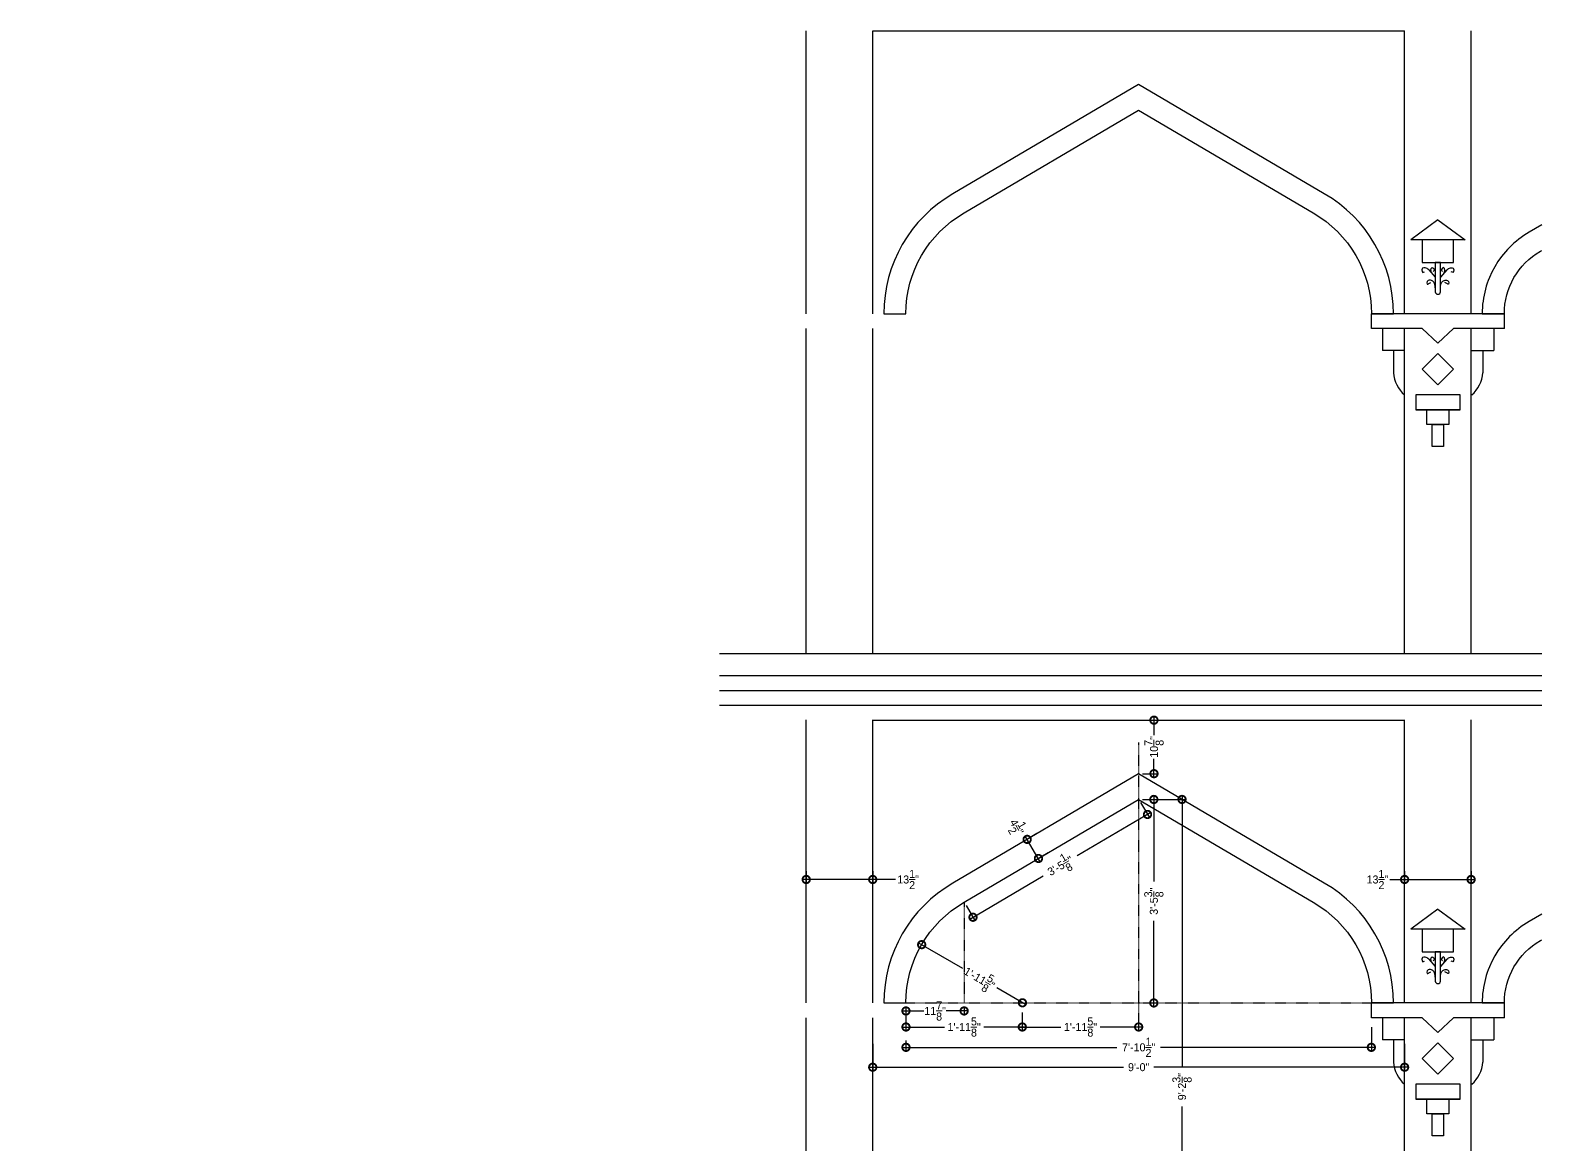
# Paper-space layout 'Layout3' of a CAD drawing. Header units: millimetres. Extents: x 394 to 1198, y 4 to 540.
# Drawn here: x 557.1 to 867.6, y 313.7 to 539.9 of the extents above; entities that cross this region are included whole.
import ezdxf
from ezdxf.xclip import XClip

# ---------------------------------------------------------------- set-up
doc = ezdxf.new("R2010")
doc.units = ezdxf.units.MM
doc.header["$XCLIPFRAME"] = 0
doc.linetypes.add('BORDER2', pattern=[0.875, 0.25, -0.125, 0.25, -0.125, 0, -0.125])
doc.layers.get('0').update_dxf_attribs({"color": 254})
doc.layers.add('Dim', color=7, linetype='Continuous', lineweight=9)
for name, color, linetype in [('ele', 43, 'Continuous'), ('ele1', 1, 'Continuous'), ('Pillar', 30, 'Continuous'), ('Text', 255, 'Continuous')]:
    doc.layers.add(name, color=color, linetype=linetype)
doc.dimstyles.new('¾ Scale', dxfattribs={"dimtxt": 1.625, "dimasz": 3, "dimexe": 0.75, "dimexo": 0.75, "dimgap": 0.09, "dimtad": 0, "dimdec": 3, "dimzin": 3, "dimdsep": 46, "dimlunit": 4, "dimtxsty": 'Standard', "dimblk": 'DOTSMALL', "dimcen": 0.09, "dimdle": 0.75, "dimadec": 0, "dimazin": 0, "dimtfac": 1, "dimtdec": 3, "dimtmove": 1, "dimatfit": 3, "dimfxl": 1, "dimtolj": 1, "dimtzin": 0, "dimarcsym": 0})

# ---------------------------------------------------------------- blocks, each defined once
blk = doc.blocks.new('Arch-6')
at = {"color": 0, "linetype": 'ByBlock', "lineweight": -2}
blk.add_lwpolyline([(63, 0, 0.267949), (53.44, 16.56), (29.25, 30.82), (5.03, 16.54, 0.267394), (-4.5, 0), (0, 0, -0.267949), (7.31, 12.67), (29.25, 25.59), (51.19, 12.67, -0.267949), (58.5, 0)], format="xyb", close=True, dxfattribs=at)
blk = doc.blocks.new('Cangry')
at = {"color": 0, "linetype": 'ByBlock', "lineweight": -2, "ltscale": 3}
for p, q in [((13.5, 0), (-13.5, 0)), ((13.5, -3), (13.5, 0)), ((-13.5, -3), (-13.5, 0)), ((-3.18, -3), (-13.5, -3)), ((-11.25, -3), (-11.25, -7.5)), ((0, -6), (-3.18, -3)), ((3.18, -3), (0, -6)), ((13.5, -3), (3.18, -3)), ((11.39, -3), (11.39, -7.5)), ((-6.75, -7.5), (-11.25, -7.5)), ((-9, -7.5), (-9, -12)), ((6.89, -7.5), (11.39, -7.5)), ((9.14, -7.5), (9.14, -12))]:
    blk.add_line(p, q, dxfattribs=at)
blk.add_lwpolyline([(0, -8.07), (-3.18, -11.25), (0, -14.43), (3.18, -11.25)], close=True, dxfattribs=at)
for centre, start, end in [((-2.45, -11.54), 184.0381, 229.092), ((2.59, -11.54), 310.908, 355.9619)]:
    blk.add_arc(centre, 6.57, start, end, dxfattribs=at)
blk = doc.blocks.new('Lemp')
at = {"color": 0, "linetype": 'ByBlock', "lineweight": -2, "ltscale": 3}
for p, q in [((0, 15.11), (-5.52, 11.07)), ((0, 15.11), (5.52, 11.07)), ((5.52, 11.07), (-5.52, 11.07)), ((-3.16, 11.07), (-3.16, 6.49)), ((3.16, 6.49), (3.16, 11.07)), ((-3.16, 6.49), (3.16, 6.49)), ((0.53, 6.49), (-0.53, 6.49)), ((-0.53, 6.49), (-0.53, 0.53)), ((0.53, 0.53), (0.53, 6.49)), ((-1.85, 5), (-0.53, 3.51)), ((1.85, 5), (0.53, 3.51))]:
    blk.add_line(p, q, dxfattribs=at)
blk.add_arc((0, 0.53), 0.527, 180, 0, dxfattribs=at)
for points in [[(-1.85, 5), (-2.58, 5.37), (-3.12, 5.3), (-3.24, 4.96), (-3.02, 4.45), (-2.73, 4.59)], [(-1.24, 4.31), (-1.4, 4.93), (-1.17, 5.42), (-0.71, 4.88), (-0.97, 4.64)], [(1.24, 4.31), (1.4, 4.93), (1.17, 5.42), (0.71, 4.88), (0.97, 4.64)], [(1.85, 5), (2.58, 5.37), (3.12, 5.3), (3.24, 4.96), (3.02, 4.45), (2.73, 4.59)], [(-0.53, 1.34), (-0.84, 2.47), (-1.26, 2.79), (-2.15, 2.61), (-2.15, 2.08), (-1.67, 2.25), (-1.43, 2.39)], [(0.53, 1.34), (0.84, 2.47), (1.26, 2.79), (2.15, 2.61), (2.15, 2.08), (1.67, 2.25), (1.43, 2.39)]]:
    blk.add_spline(points, degree=3, dxfattribs=at)
blk = doc.blocks.new('LINE')
at = {"color": 0, "linetype": 'ByBlock', "lineweight": -2}
blk.add_line((0, 0), (12, 0), dxfattribs=at)
blk = doc.blocks.new('Arch-9')
at = {"color": 0, "linetype": 'ByBlock', "lineweight": -2}
blk.add_lwpolyline([(99, 0, 0.267949), (84.94, 24.36), (47.25, 46.57), (9.53, 24.34, 0.267572), (-4.5, 0), (0, 0, -0.267949), (11.81, 20.46), (47.25, 41.34), (82.69, 20.46, -0.267949), (94.5, 0)], format="xyb", close=True, dxfattribs=at)
blk = doc.blocks.new('Gutka')
at = {"color": 0, "linetype": 'ByBlock', "lineweight": -2}
blk.add_line((4.5, 7.5), (-4.5, 7.5), dxfattribs=at)
for points in [[(4.5, 10.5), (-4.5, 10.5), (-4.5, 7.5), (4.5, 7.5)], [(-2.25, 7.5), (2.25, 7.5), (2.25, 4.5), (-2.25, 4.5)], [(-1.125, 4.5), (1.125, 4.5), (1.125, 0), (-1.125, 0)]]:
    blk.add_lwpolyline(points, close=True, dxfattribs=at)
blk = doc.blocks.new('_DotSmall')
at = {"layer": 'Text', "color": 0, "const_width": 0.5}
blk.add_lwpolyline([(-0.0625, 0, 1), (0.0625, 0, 1)], format="xyb", close=True, dxfattribs=at)
blk = doc.blocks.new('*D175')
at = {"layer": 'Defpoints', "color": 0, "transparency": 16777216}
for p in [(782.14, 383.76), (782.14, 342.42), (785.22, 342.42)]:
    blk.add_point(p, dxfattribs=at)
at = {"layer": 'Dim', "color": 0, "lineweight": -2, "transparency": 16777216}
for p, q in [((782.89, 383.76), (785.97, 383.76)), ((785.22, 384.51), (785.22, 367.11)), ((785.22, 341.67), (785.22, 359.07)), ((782.89, 342.42), (785.97, 342.42))]:
    blk.add_line(p, q, dxfattribs=at)
at = {"layer": 'Dim', "color": 0, "lineweight": -2, "transparency": 16777216, "xscale": 3, "yscale": 3, "zscale": 3}
for p, rotation in [((785.22, 383.76), 90), ((785.22, 342.42), 270)]:
    blk.add_blockref('_DotSmall', p, dxfattribs=dict(at, rotation=rotation))
at = {"layer": 'Dim', "color": 0, "transparency": 16777216, "insert": (785.22, 363.09), "char_height": 1.625, "attachment_point": 5, "rotation": 90}
blk.add_mtext('\\A1;3\'-5{\\H1x;\\S3/8;}"', dxfattribs=at)
blk = doc.blocks.new('*D176')
at = {"layer": 'Defpoints', "color": 0, "transparency": 16777216}
for p in [(734.89, 341.24), (758.51, 341.24), (758.51, 337.54)]:
    blk.add_point(p, dxfattribs=at)
at = {"layer": 'Dim', "color": 0, "lineweight": -2, "transparency": 16777216}
for p, q in [((734.89, 340.49), (734.89, 336.79)), ((758.51, 340.49), (758.51, 336.79)), ((734.14, 337.54), (742.69, 337.54)), ((759.26, 337.54), (750.72, 337.54))]:
    blk.add_line(p, q, dxfattribs=at)
at = {"layer": 'Dim', "color": 0, "lineweight": -2, "transparency": 16777216, "xscale": 3, "yscale": 3, "zscale": 3, "rotation": 180}
blk.add_blockref('_DotSmall', (734.89, 337.54), dxfattribs=at)
at = {"layer": 'Dim', "color": 0, "lineweight": -2, "transparency": 16777216, "xscale": 3, "yscale": 3, "zscale": 3}
blk.add_blockref('_DotSmall', (758.51, 337.54), dxfattribs=at)
at = {"layer": 'Dim', "color": 0, "transparency": 16777216, "insert": (746.7, 337.54), "char_height": 1.625, "attachment_point": 5}
blk.add_mtext('\\A1;1\'-11{\\H1x;\\S5/8;}"', dxfattribs=at)
blk = doc.blocks.new('*D177')
at = {"layer": 'Defpoints', "color": 0, "transparency": 16777216}
for p in [(758.51, 341.24), (782.14, 341.24), (782.14, 337.54)]:
    blk.add_point(p, dxfattribs=at)
at = {"layer": 'Dim', "color": 0, "lineweight": -2, "transparency": 16777216}
for p, q in [((758.51, 340.49), (758.51, 336.79)), ((782.14, 340.49), (782.14, 336.79)), ((757.76, 337.54), (766.31, 337.54)), ((782.89, 337.54), (774.34, 337.54))]:
    blk.add_line(p, q, dxfattribs=at)
at = {"layer": 'Dim', "color": 0, "lineweight": -2, "transparency": 16777216, "xscale": 3, "yscale": 3, "zscale": 3, "rotation": 180}
blk.add_blockref('_DotSmall', (758.51, 337.54), dxfattribs=at)
at = {"layer": 'Dim', "color": 0, "lineweight": -2, "transparency": 16777216, "xscale": 3, "yscale": 3, "zscale": 3}
blk.add_blockref('_DotSmall', (782.14, 337.54), dxfattribs=at)
at = {"layer": 'Dim', "color": 0, "transparency": 16777216, "insert": (770.33, 337.54), "char_height": 1.625, "attachment_point": 5}
blk.add_mtext('\\A1;1\'-11{\\H1x;\\S5/8;}"', dxfattribs=at)
blk = doc.blocks.new('*D178')
at = {"layer": 'Defpoints', "color": 0, "transparency": 16777216}
for p in [(782.14, 399.86), (785.25, 399.86), (782.14, 388.99)]:
    blk.add_point(p, dxfattribs=at)
at = {"layer": 'Dim', "color": 0, "lineweight": -2, "transparency": 16777216}
for p, q in [((785.25, 400.61), (785.25, 396.82)), ((782.89, 399.86), (786, 399.86)), ((785.25, 388.24), (785.25, 392.03)), ((782.89, 388.99), (786, 388.99))]:
    blk.add_line(p, q, dxfattribs=at)
at = {"layer": 'Dim', "color": 0, "lineweight": -2, "transparency": 16777216, "xscale": 3, "yscale": 3, "zscale": 3}
for p, rotation in [((785.25, 399.86), 90), ((785.25, 388.99), 270)]:
    blk.add_blockref('_DotSmall', p, dxfattribs=dict(at, rotation=rotation))
at = {"layer": 'Dim', "color": 0, "transparency": 16777216, "insert": (785.25, 394.43), "char_height": 1.625, "attachment_point": 5, "rotation": 90}
blk.add_mtext('\\A1;10{\\H1x;\\S7/8;}"', dxfattribs=at)
blk = doc.blocks.new('*D179')
at = {"layer": 'Defpoints', "color": 0, "transparency": 16777216}
for p in [(734.89, 335.54), (829.39, 338.24), (829.39, 333.41)]:
    blk.add_point(p, dxfattribs=at)
at = {"layer": 'Dim', "color": 0, "lineweight": -2, "transparency": 16777216}
for p, q in [((829.39, 337.49), (829.39, 332.66)), ((734.14, 333.41), (777.72, 333.41)), ((734.89, 334.79), (734.89, 332.66)), ((830.14, 333.41), (786.56, 333.41))]:
    blk.add_line(p, q, dxfattribs=at)
at = {"layer": 'Dim', "color": 0, "lineweight": -2, "transparency": 16777216, "xscale": 3, "yscale": 3, "zscale": 3, "rotation": 180}
blk.add_blockref('_DotSmall', (734.89, 333.41), dxfattribs=at)
at = {"layer": 'Dim', "color": 0, "lineweight": -2, "transparency": 16777216, "xscale": 3, "yscale": 3, "zscale": 3}
blk.add_blockref('_DotSmall', (829.39, 333.41), dxfattribs=at)
at = {"layer": 'Dim', "color": 0, "transparency": 16777216, "insert": (782.14, 333.41), "char_height": 1.625, "attachment_point": 5}
blk.add_mtext('\\A1;7\'-10{\\H1x;\\S1/2;}"', dxfattribs=at)
blk = doc.blocks.new('*D180')
at = {"layer": 'Defpoints', "color": 0, "transparency": 16777216}
for p in [(728.14, 334.89), (836.14, 334.89), (836.14, 329.37)]:
    blk.add_point(p, dxfattribs=at)
at = {"layer": 'Dim', "color": 0, "lineweight": -2, "transparency": 16777216}
for p, q in [((728.14, 334.14), (728.14, 328.62)), ((836.14, 334.14), (836.14, 328.62)), ((727.39, 329.37), (779.07, 329.37)), ((836.89, 329.37), (785.21, 329.37))]:
    blk.add_line(p, q, dxfattribs=at)
at = {"layer": 'Dim', "color": 0, "lineweight": -2, "transparency": 16777216, "xscale": 3, "yscale": 3, "zscale": 3, "rotation": 180}
blk.add_blockref('_DotSmall', (728.14, 329.37), dxfattribs=at)
at = {"layer": 'Dim', "color": 0, "lineweight": -2, "transparency": 16777216, "xscale": 3, "yscale": 3, "zscale": 3}
blk.add_blockref('_DotSmall', (836.14, 329.37), dxfattribs=at)
at = {"layer": 'Dim', "color": 0, "transparency": 16777216, "insert": (782.14, 329.37), "char_height": 1.625, "attachment_point": 5}
blk.add_mtext('\\A1;9\'-0"', dxfattribs=at)
blk = doc.blocks.new('*D181')
at = {"layer": 'Defpoints', "color": 0, "transparency": 16777216}
for p in [(714.64, 369.97), (728.14, 369.97), (714.64, 367.5)]:
    blk.add_point(p, dxfattribs=at)
at = {"layer": 'Dim', "color": 0, "lineweight": -2, "transparency": 16777216}
for p, q in [((728.89, 367.5), (713.89, 367.5)), ((714.64, 369.22), (714.64, 366.75)), ((728.14, 369.22), (728.14, 366.75)), ((732.79, 367.5), (728.14, 367.5))]:
    blk.add_line(p, q, dxfattribs=at)
at = {"layer": 'Dim', "color": 0, "lineweight": -2, "transparency": 16777216, "xscale": 3, "yscale": 3, "zscale": 3, "rotation": 180}
blk.add_blockref('_DotSmall', (714.64, 367.5), dxfattribs=at)
at = {"layer": 'Dim', "color": 0, "lineweight": -2, "transparency": 16777216, "xscale": 3, "yscale": 3, "zscale": 3}
blk.add_blockref('_DotSmall', (728.14, 367.5), dxfattribs=at)
at = {"layer": 'Dim', "color": 0, "transparency": 16777216, "insert": (735.32, 367.5), "char_height": 1.625, "attachment_point": 5}
blk.add_mtext('\\A1;13{\\H1x;\\S1/2;}"', dxfattribs=at)
blk = doc.blocks.new('*D182')
at = {"layer": 'Defpoints', "color": 0, "transparency": 16777216}
for p in [(759.5, 375.65), (762.14, 377.2), (764.42, 373.32)]:
    blk.add_point(p, dxfattribs=at)
at = {"layer": 'Dim', "color": 0, "lineweight": -2, "transparency": 16777216}
for p, q in [((761.49, 376.82), (758.86, 375.26)), ((762.17, 371.12), (759.12, 376.29)), ((763.78, 372.94), (761.14, 371.39))]:
    blk.add_line(p, q, dxfattribs=at)
at = {"layer": 'Dim', "color": 0, "lineweight": -2, "transparency": 16777216, "xscale": 3, "yscale": 3, "zscale": 3}
for p, rotation in [((759.5, 375.65), 120.5115422742227), ((761.79, 371.77), 300.5115422742227)]:
    blk.add_blockref('_DotSmall', p, dxfattribs=dict(at, rotation=rotation))
at = {"layer": 'Dim', "color": 0, "transparency": 16777216, "insert": (757.38, 378.17), "char_height": 1.625, "attachment_point": 5, "rotation": 300.5115}
blk.add_mtext('\\A1;4{\\H1x;\\S1/2;}"', dxfattribs=at)
blk = doc.blocks.new('*D190')
at = {"layer": 'Defpoints', "color": 0, "transparency": 16777216}
for p in [(738.06, 354.23), (738.08, 354.27), (758.51, 342.42)]:
    blk.add_point(p, dxfattribs=at)
at = {"layer": 'Dim', "color": 0, "lineweight": -2, "transparency": 16777216}
for p, q in [((737.43, 354.65), (746.36, 349.49)), ((738.43, 354.88), (738.45, 354.92)), ((759.19, 342.08), (753.32, 345.48)), ((758.89, 343.07), (758.91, 343.11))]:
    blk.add_line(p, q, dxfattribs=at)
at = {"layer": 'Dim', "color": 0, "lineweight": -2, "transparency": 16777216, "xscale": 3, "yscale": 3, "zscale": 3}
for p, rotation in [((738.08, 354.27), 149.999633204212), ((758.54, 342.46), 329.9996332042119)]:
    blk.add_blockref('_DotSmall', p, dxfattribs=dict(at, rotation=rotation))
at = {"layer": 'Dim', "color": 0, "transparency": 16777216, "insert": (749.79, 347.41), "char_height": 1.625, "attachment_point": 5, "rotation": 329.9996}
blk.add_mtext('\\A1;1\'-11{\\H1x;\\S5/8;}"', dxfattribs=at)
blk = doc.blocks.new('*D191')
at = {"layer": 'Defpoints', "color": 0, "transparency": 16777216}
for p in [(836.14, 369.97), (849.64, 369.97), (849.64, 367.5)]:
    blk.add_point(p, dxfattribs=at)
at = {"layer": 'Dim', "color": 0, "lineweight": -2, "transparency": 16777216}
for p, q in [((833.14, 367.5), (836.14, 367.5)), ((835.39, 367.5), (850.39, 367.5)), ((836.14, 369.22), (836.14, 366.75)), ((849.64, 369.22), (849.64, 366.75))]:
    blk.add_line(p, q, dxfattribs=at)
at = {"layer": 'Dim', "color": 0, "lineweight": -2, "transparency": 16777216, "xscale": 3, "yscale": 3, "zscale": 3, "rotation": 180}
blk.add_blockref('_DotSmall', (836.14, 367.5), dxfattribs=at)
at = {"layer": 'Dim', "color": 0, "lineweight": -2, "transparency": 16777216, "xscale": 3, "yscale": 3, "zscale": 3}
blk.add_blockref('_DotSmall', (849.64, 367.5), dxfattribs=at)
at = {"layer": 'Dim', "color": 0, "transparency": 16777216, "insert": (830.61, 367.5), "char_height": 1.625, "attachment_point": 5}
blk.add_mtext('\\A1;13{\\H1x;\\S1/2;}"', dxfattribs=at)
blk = doc.blocks.new('*D206')
at = {"layer": 'Defpoints', "color": 0, "transparency": 16777216}
for p in [(782.14, 383.76), (783.94, 380.71), (746.7, 362.88)]:
    blk.add_point(p, dxfattribs=at)
at = {"layer": 'Dim', "color": 0, "lineweight": -2, "transparency": 16777216}
for p, q in [((782.52, 383.12), (784.32, 380.06)), ((784.59, 381.09), (769.68, 372.31)), ((747.86, 359.44), (762.76, 368.23)), ((747.08, 362.23), (748.88, 359.18))]:
    blk.add_line(p, q, dxfattribs=at)
at = {"layer": 'Dim', "color": 0, "lineweight": -2, "transparency": 16777216, "xscale": 3, "yscale": 3, "zscale": 3}
for p, rotation in [((783.94, 380.71), 30.51154227440294), ((748.5, 359.83), 210.5115422744029)]:
    blk.add_blockref('_DotSmall', p, dxfattribs=dict(at, rotation=rotation))
at = {"layer": 'Dim', "color": 0, "transparency": 16777216, "insert": (766.22, 370.27), "char_height": 1.625, "attachment_point": 5, "rotation": 30.5115}
blk.add_mtext('\\A1;3\'-5{\\H1x;\\S1/8;}"', dxfattribs=at)
blk = doc.blocks.new('*D209')
at = {"layer": 'Defpoints', "color": 0, "transparency": 16777216}
for p in [(734.89, 342.42), (746.7, 342.42), (746.7, 340.8)]:
    blk.add_point(p, dxfattribs=at)
at = {"layer": 'Dim', "color": 0, "lineweight": -2, "transparency": 16777216}
for p, q in [((734.89, 341.67), (734.89, 340.05)), ((746.7, 341.67), (746.7, 340.05)), ((734.14, 340.8), (738.54, 340.8)), ((747.45, 340.8), (743.05, 340.8))]:
    blk.add_line(p, q, dxfattribs=at)
at = {"layer": 'Dim', "color": 0, "lineweight": -2, "transparency": 16777216, "xscale": 3, "yscale": 3, "zscale": 3, "rotation": 180}
blk.add_blockref('_DotSmall', (734.89, 340.8), dxfattribs=at)
at = {"layer": 'Dim', "color": 0, "lineweight": -2, "transparency": 16777216, "xscale": 3, "yscale": 3, "zscale": 3}
blk.add_blockref('_DotSmall', (746.7, 340.8), dxfattribs=at)
at = {"layer": 'Dim', "color": 0, "transparency": 16777216, "insert": (740.8, 340.8), "char_height": 1.625, "attachment_point": 5}
blk.add_mtext('\\A1;11{\\H1x;\\S7/8;}"', dxfattribs=at)
blk = doc.blocks.new('*D222')
at = {"layer": 'Defpoints', "color": 0, "transparency": 16777216}
for p in [(782.14, 383.76), (782.14, 273.42), (790.94, 273.42)]:
    blk.add_point(p, dxfattribs=at)
at = {"layer": 'Dim', "color": 0, "lineweight": -2, "transparency": 16777216}
for p, q in [((782.89, 383.76), (791.69, 383.76)), ((790.94, 384.51), (790.94, 329.44)), ((790.94, 272.67), (790.94, 321.41)), ((782.89, 273.42), (791.69, 273.42))]:
    blk.add_line(p, q, dxfattribs=at)
at = {"layer": 'Dim', "color": 0, "lineweight": -2, "transparency": 16777216, "xscale": 3, "yscale": 3, "zscale": 3}
for p, rotation in [((790.94, 383.76), 90), ((790.94, 273.42), 270)]:
    blk.add_blockref('_DotSmall', p, dxfattribs=dict(at, rotation=rotation))
at = {"layer": 'Dim', "color": 0, "transparency": 16777216, "insert": (790.94, 325.43), "char_height": 1.625, "attachment_point": 5, "rotation": 90}
blk.add_mtext('\\A1;9\'-2{\\H1x;\\S3/8;}"', dxfattribs=at)

psp = doc.layouts.new('Layout3')

# ---------------------------------------------------------------- linework, layer by layer
at = {"layer": 'Dim', "linetype": 'BORDER2', "lineweight": -2, "ltscale": 0.25}
for p, q in [((782.1404, 340.418), (782.1404, 395.3814)), ((746.7025, 362.8781), (746.7025, 342.418)), ((734.8898, 342.418), (829.3909, 342.418))]:
    psp.add_line(p, q, dxfattribs=at)
at = {"layer": 'Dim'}
psp.add_line((782.1404, 383.7622), (746.7025, 362.8781), dxfattribs=at)
for p in [(746.7025, 362.8781), (817.5783, 362.8781), (758.5145, 342.4181), (805.7662, 342.4181)]:
    psp.add_point(p, dxfattribs=at)
at = {"layer": 'ele', "linetype": 'ByBlock', "lineweight": -2}
for p, q in [((697.0378, 413.418), (863.9806, 413.418)), ((697.0378, 408.918), (863.9806, 408.918)), ((697.0378, 405.918), (863.9806, 405.918)), ((697.0378, 402.918), (863.9806, 402.918))]:
    psp.add_line(p, q, dxfattribs=at)

# ---------------------------------------------------------------- block references
at = {"layer": 'ele'}
ref = psp.add_blockref('Lemp', (635.8904, 347.3476), dxfattribs=dict(at, row_count=2, column_count=2, row_spacing=140, column_spacing=85.5))
XClip(ref).set_block_clipping_path([(61.1474045004, -141.3345357226), (228.090239876, 80.0727304324)])
ref = psp.add_blockref('Lemp', (842.8904, 346.3476), dxfattribs=dict(at, row_count=2, column_count=2, row_spacing=140, column_spacing=85.5))
XClip(ref).set_block_clipping_path([(-145.8525954997, -141.3345357226), (21.0902398758, 80.0727304324)])
ref = psp.add_blockref('Cangry', (635.8904, 343.418), dxfattribs=dict(at, row_count=2, column_count=2, row_spacing=140, column_spacing=85.5))
XClip(ref).set_block_clipping_path([(61.1474045004, -137.4049194953), (228.090239876, 84.0023466596)])
ref = psp.add_blockref('Cangry', (842.8904, 342.418), dxfattribs=dict(at, row_count=2, column_count=2, row_spacing=140, column_spacing=85.5))
XClip(ref).set_block_clipping_path([(-145.8525954997, -137.4049194953), (21.0902398758, 84.0023466596)])
at = {"layer": 'ele1'}
ref = psp.add_blockref('Arch-9', (734.8898, 342.418), dxfattribs=dict(at, row_count=2, column_count=1, row_spacing=140, column_spacing=0))
XClip(ref).set_block_clipping_path([(-37.8520561287, -137.4049194953), (129.0907792468, 84.0023466596)])
ref = psp.add_blockref('Arch-6', (563.8898, 343.418), dxfattribs=dict(at, row_count=2, column_count=2, row_spacing=140, column_spacing=85.5))
XClip(ref).set_block_clipping_path([(133.1479438713, -137.4049194953), (300.0907792469, 84.0023466596)])
ref = psp.add_blockref('Arch-6', (856.3898, 342.418), dxfattribs=dict(at, row_count=2, column_count=2, row_spacing=140, column_spacing=85.5))
XClip(ref).set_block_clipping_path([(-159.3520561289, -137.4049194953), (7.5907792467, 84.0023466596)])
ref = psp.add_blockref('Gutka', (635.8904, 316.4156), dxfattribs=dict(at, row_count=2, column_count=2, row_spacing=140, column_spacing=85.5))
XClip(ref).set_block_clipping_path([(61.1474045004, -110.4025552073), (228.090239876, 111.0047109477)])
ref = psp.add_blockref('Gutka', (842.8904, 315.4156), dxfattribs=dict(at, row_count=2, column_count=2, row_spacing=140, column_spacing=85.5))
XClip(ref).set_block_clipping_path([(-145.8525954997, -110.4025552073), (21.0902398759, 111.0047109477)])
at = {"layer": 'Pillar'}
ref = psp.add_blockref('LINE', (557.1404, 399.918), dxfattribs=dict(at, xscale=6, yscale=6, zscale=6, row_count=2, column_count=2, row_spacing=140, column_spacing=85.5))
XClip(ref).set_block_clipping_path([(23.3162340834, -32.3174865826), (51.1400399793, 4.5837244433)])
ref = psp.add_blockref('LINE', (714.6404, 342.418), dxfattribs=dict(at, xscale=-4.790000000000873, yscale=4.690000000000509, zscale=4.69, rotation=270, row_count=2, column_count=2, row_spacing=13.5, column_spacing=-140))
XClip(ref).set_block_clipping_path([(-18.5802455458, -2.6330751674), (16.7507011811, 24.0635402977)])
ref = psp.add_blockref('LINE', (728.1404, 399.8647), dxfattribs=dict(at, xscale=9, yscale=6, zscale=6, row_count=2, column_count=1, row_spacing=140, column_spacing=85.5))
XClip(ref).set_block_clipping_path([(-3.4558439444, -32.3085976937), (15.0933599862, 4.5926133322)])
ref = psp.add_blockref('LINE', (849.6404, 342.418), dxfattribs=dict(at, xscale=4.790000000000873, yscale=4.690000000000509, zscale=4.69, rotation=90, row_count=2, column_count=2, row_spacing=13.5, column_spacing=140))
XClip(ref).set_block_clipping_path([(-18.5802455458, -2.6330751674), (16.7507011811, 24.0635402977)])
ref = psp.add_blockref('LINE', (1007.1404, 399.918), dxfattribs=dict(at, xscale=-6, yscale=6, zscale=6, row_count=2, column_count=2, row_spacing=140, column_spacing=-85.5))
XClip(ref).set_block_clipping_path([(23.8599600207, -32.3174865826), (51.6837659166, 4.5837244433)])
ref = psp.add_blockref('LINE', (714.6404, 273.418), dxfattribs=dict(at, xscale=-5.5, yscale=4.690000000000509, zscale=4.69, rotation=270, row_count=2, column_count=2, row_spacing=13.5, column_spacing=-140))
XClip(ref).set_block_clipping_path([(-3.1052247429, -2.6330751674), (26.653816407, 24.0635402977)])
ref = psp.add_blockref('LINE', (849.6404, 273.418), dxfattribs=dict(at, xscale=5.5, yscale=4.690000000000509, zscale=4.69, rotation=90, row_count=2, column_count=2, row_spacing=13.5, column_spacing=140))
XClip(ref).set_block_clipping_path([(-3.1052247429, -2.6330751674), (26.653816407, 24.0635402977)])

# ---------------------------------------------------------------- dimensions: what is measured, and where the dimension line sits
at = {"layer": 'Dim'}
for base, p1, p2, picture, middle in [((785.2519, 399.8647), (782.1404, 388.9855), (782.1404, 399.8647), '*D178', (785.2519, 394.4251)), ((785.2231, 342.418), (782.1404, 383.7622), (782.1404, 342.418), '*D175', (785.2231, 363.0901))]:
    dim = psp.add_linear_dim(base=base, p1=p1, p2=p2, angle=90, dimstyle='¾ Scale', dxfattribs=at)
    dim.commit()
    dim.dimension.update_dxf_attribs({"geometry": picture, "text_midpoint": middle})
dim = psp.add_aligned_dim(p1=(746.7025, 362.8781), p2=(782.1404, 383.7622), distance=-3.5438, dimstyle='¾ Scale', dxfattribs=at)
dim.commit()
dim.dimension.update_dxf_attribs({"geometry": '*D206', "text_midpoint": (766.2206, 370.2671)})
for base, p1, p2, angle, picture, middle, dimtype in [((790.9414, 273.418), (782.1404, 383.7622), (782.1404, 273.418), 90, '*D222', (790.9414, 325.4271), 160), ((759.5034, 375.6452), (764.4214, 373.3201), (762.1367, 377.197), 120.511542, '*D182', (757.3779, 378.1678), 161), ((738.0791, 354.2724), (758.5145, 342.4181), (738.055, 354.2306), 149.999633, '*D190', (749.7909, 347.4053), 161)]:
    dim = psp.add_linear_dim(base=base, p1=p1, p2=p2, angle=angle, dimstyle='¾ Scale', dxfattribs=at)
    dim.commit()
    dim.dimension.update_dxf_attribs({"geometry": picture, "text_midpoint": middle, "dimtype": dimtype})
dim = psp.add_linear_dim(base=(714.6404, 367.5019), p1=(728.1404, 369.9658), p2=(714.6404, 369.9658), angle=180, dimstyle='¾ Scale', override={"dimlunit": 5, "dimpost": '"'}, dxfattribs=at)
dim.commit()
dim.dimension.update_dxf_attribs({"geometry": '*D181', "text_midpoint": (735.3161, 367.5019), "dimtype": 160})
dim = psp.add_linear_dim(base=(849.6404, 367.5019), p1=(836.1404, 369.9658), p2=(849.6404, 369.9658), dimstyle='¾ Scale', override={"dimlunit": 5, "dimpost": '"'}, dxfattribs=at)
dim.commit()
dim.dimension.update_dxf_attribs({"geometry": '*D191', "text_midpoint": (830.6104, 367.5019), "dimtype": 160})
for base, p1, p2, picture, middle in [((746.7025, 340.801), (734.8898, 342.418), (746.7025, 342.418), '*D209', (740.7961, 340.801)), ((758.5145, 337.5442), (734.8898, 341.2363), (758.5145, 341.2364), '*D176', (746.7022, 337.5442)), ((782.1404, 337.5442), (758.5145, 341.2364), (782.1404, 341.2363), '*D177', (770.3275, 337.5442)), ((829.3909, 333.4146), (734.8898, 335.5442), (829.3909, 338.2363), '*D179', (782.1404, 333.4146)), ((836.1404, 329.3723), (728.1404, 334.8866), (836.1404, 334.8866), '*D180', (782.1404, 329.3723))]:
    dim = psp.add_linear_dim(base=base, p1=p1, p2=p2, dimstyle='¾ Scale', dxfattribs=at)
    dim.commit()
    dim.dimension.update_dxf_attribs({"geometry": picture, "text_midpoint": middle})

doc.saveas('drawing.dxf')
